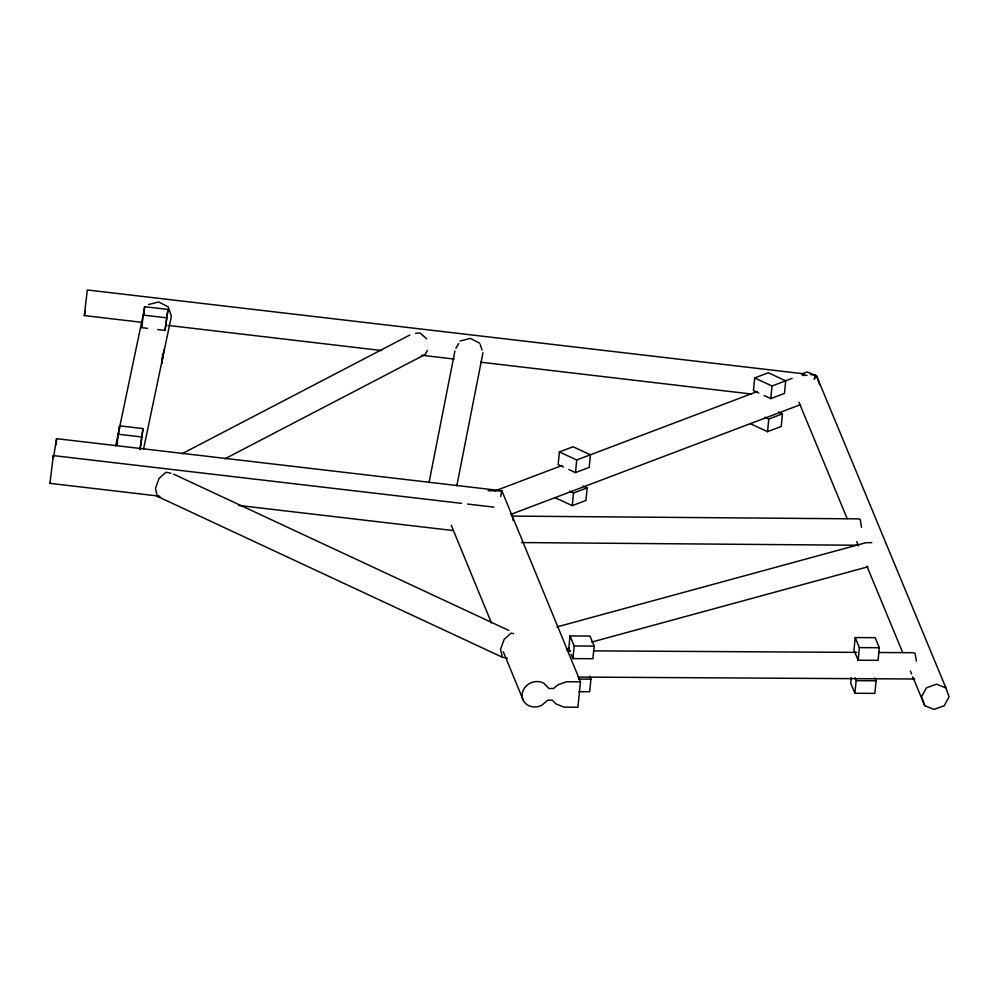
<?xml version="1.0" encoding="UTF-8"?>
<svg xmlns="http://www.w3.org/2000/svg" width="999" height="999" viewBox="0 0 999 999"><rect width="100%" height="100%" fill="white"/><g stroke="black" fill="none" stroke-linecap="round" stroke-linejoin="round"><path stroke-width="1.5" d="M159.715 496.203L49.95 483.354L53.297 455.581L461.451 503.346M53.272 458.404L53.297 455.581M141.596 322.302L84.328 315.572L87.288 289.972L804.445 373.888M815.072 378.059L815.284 375.162L810.639 374.613M56.019 444.655L56.606 438.673L501.86 490.784L580.444 681.817L577.946 707.242L564.173 707.155L556.006 703.933L552.397 700.224L547.802 700.199L541.733 705.306A14.048 12.475 -22.4 0 1 522.152 694.168A14.048 12.475 -22.4 0 1 543.893 683.279L548.951 688.473L553.546 688.498L557.879 684.839L566.67 681.73L580.444 681.817M116.771 445.392L119.63 425.836L143.007 428.583L140.022 449.538L143.007 428.583M119.081 431.443L119.63 425.836M147.477 328.334L141.621 327.647L144.618 306.693L167.994 309.44L165.01 330.407L157.705 329.545M143.931 313.698L144.618 306.693M162.725 353.634L161.763 363.449L164.073 349.5M165.01 330.407L167.994 309.44M568.831 469.505L575.499 472.589L589.173 467.42L590.409 454.795L573.064 446.753L559.403 451.935L558.166 464.547L563.498 467.02M572.265 505.644L573.501 493.019L587.175 487.849L585.926 500.462L572.265 505.644L554.92 497.589M575.499 472.589L576.735 459.977L757.142 391.583M571.166 654.295L572.951 658.603L592.907 658.716L594.155 646.091L589.997 636.063L570.029 635.951L568.793 648.563L569.979 651.435M572.951 658.603L574.188 645.978L570.029 635.951M589.722 676.273L590.909 679.145L589.672 691.758L578.921 691.695M764.11 395.517L770.791 398.613L784.452 393.431L785.689 380.819L768.356 372.764L754.682 377.947L753.446 390.559L758.778 393.032M767.544 431.655L768.78 419.043L782.454 413.861L781.218 426.473L767.544 431.655L750.199 423.601M770.791 398.613L772.027 385.989L792.12 378.334M851.285 677.634L850.736 683.241L854.894 693.269L874.849 693.381L876.098 680.769L874.899 677.909M855.206 637.574L853.97 650.199L858.129 660.227L878.096 660.339L879.332 647.727L875.174 637.687L855.206 637.574L859.365 647.614L858.129 660.227M854.894 693.269L856.131 680.656L854.944 677.784M53.671 456.481L56.606 438.673M85.427 311.326L84.328 315.572M814.185 379.408L815.284 375.162M429.033 482.604L454.895 351.036M456.818 485.801L482.967 352.722M500.661 496.54L501.86 490.784L488.074 490.696M115.709 445.866L143.257 314.498M116.933 445.404L117.507 442.619M141.621 327.647L142.495 323.476M143.531 449.138L171.403 316.246L168.207 306.843L158.729 301.985L148.526 304.52M49.95 483.354L50.375 482.18M427.41 350.424L425.199 354.458L224.9 458.828M455.894 348.289L458.728 343.431M181.955 453.758L409.877 335.002M494.855 490.959L561.888 465.559M510.601 514.473L800.586 404.607M801.398 374.076L807.167 371.99L816.52 375.749L945.903 687.911L949.05 696.852L944.155 705.756L934.065 709.402L924.712 705.644L912.786 676.872M556.88 626.935L865.958 542.694L871.802 542.657M566.408 648.975L569.405 648.151M591.92 642.02L867.994 566.783M460.139 340.996L470.329 338.399L479.782 343.256M415.584 333.316L420.005 332.954L426.723 338.823M802.472 375.449L807.067 375.262M574.188 645.978L594.155 646.091M859.365 647.614L879.332 647.727M567.12 650.724L570.229 650.749M593.593 650.873L856.842 652.384M878.645 652.509L912.911 652.697L915.022 653.221L916.408 661.151M578.209 677.072L914.659 678.995L912.549 678.471M578.621 679.07L590.909 679.145M856.131 680.656L876.098 680.769M512.012 516.096L858.129 518.868L860.189 519.355L861.513 527.285M521.441 542.557L858.191 545.254M142.869 315.035L166.246 317.782M167.907 325.399L381.518 350.524M421.765 355.257L454.27 359.078M480.581 362.175L751.46 394.031M117.882 434.178L141.259 436.925M467.632 504.07L493.918 507.142M238.561 505.432L453.459 530.581M170.954 473.239L165.996 472.252L159.053 478.434L155.457 488.424L157.305 496.353L502.397 657.255L507.355 658.241M157.305 496.353L159.778 496.84M513.561 633.653L511.088 633.154L504.145 639.335L500.549 649.325L502.397 657.255M945.903 687.911L936.538 684.153L926.46 687.799L921.565 696.703L924.712 705.644M754.682 377.947L772.027 385.989M778.446 412L782.454 413.861M764.784 417.182L768.78 419.043M559.403 451.935L576.735 459.977M583.166 485.989L587.175 487.849M569.492 491.171L573.501 493.019M173.614 474.15L508.803 630.431M798.913 402.11L847.202 518.631M856.742 541.645L858.528 545.966M866.882 566.108L902.646 652.422M910.401 671.116L911.6 674M451.286 525.312L491.458 622.976M503.284 651.698L523.376 700.536M816.52 375.749L819.667 384.69M480.244 344.605L482.067 350.012M512.512 516.57L513.186 520.541"/></g></svg>
